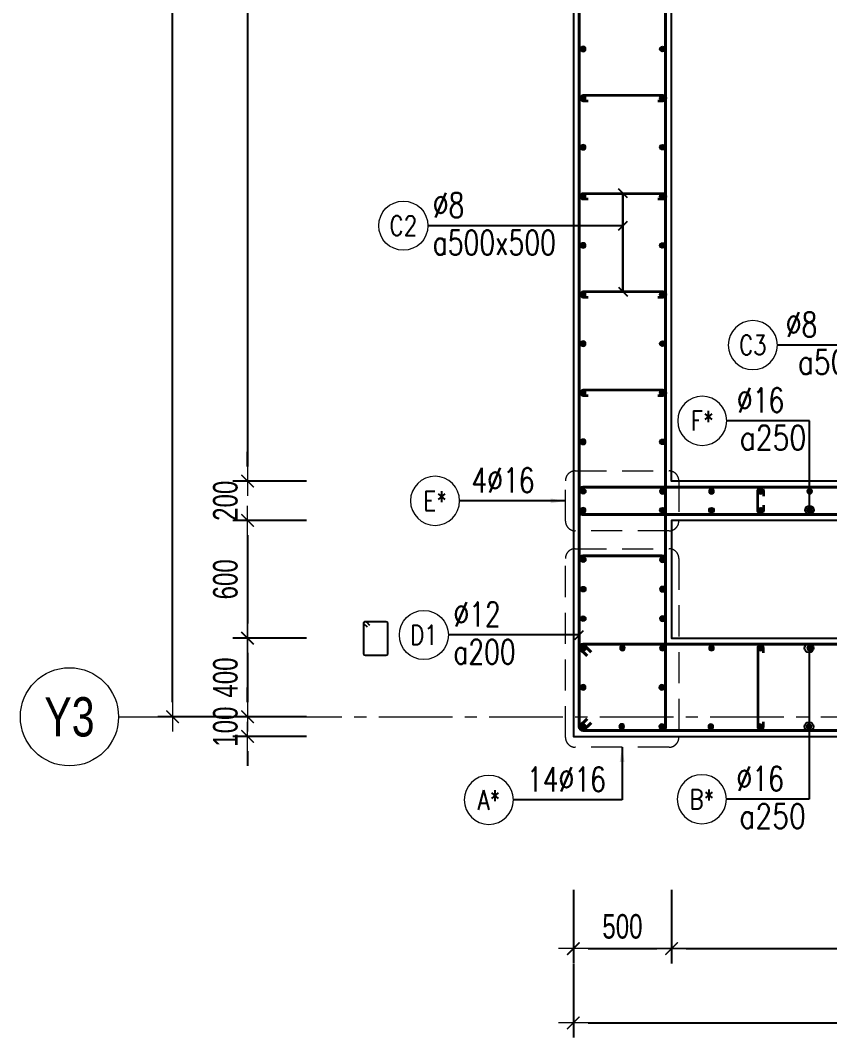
# Model space of a CAD drawing. Header units: millimetres. Extents: x 931337 to 1117500, y 19732 to 157199.
# Drawn here: x 945034 to 949154, y 75009 to 80188 of the extents above; entities that cross this region are included whole.
import ezdxf
from ezdxf.enums import TextEntityAlignment as Align

# ---------------------------------------------------------------- set-up
doc = ezdxf.new("R2010")
doc.units = ezdxf.units.MM
doc.header["$MEASUREMENT"] = 0
for name, pattern in [('HIDDEN2', [4.7625, 3.175, -1.5875]), ('HT_Dim Grid$0$CENTER2', [1.125, 0.75, -0.125, 0.125, -0.125]), ('HT_Grid$0$CENTER2', [1.125, 0.75, -0.125, 0.125, -0.125])]:
    doc.linetypes.add(name, pattern=pattern)
doc.layers.get('0').update_dxf_attribs({"lineweight": 20})
doc.layers.get('Defpoints').update_dxf_attribs({"color": 151, "lineweight": 9})
for name, color, linetype, lineweight in [('HT_Core wall _B3F-B1F$0$NDC_S_WALL', 6, 'Continuous', 25), ('HT_Dim Grid$0$NDC_S_AXIS', 5, 'HT_Dim Grid$0$CENTER2', 13), ('HT_Dim Grid$0$NDC_S_SYMBOL', 1, 'Continuous', 15), ('HT_Dim Grid$0$NDC_S_TEXT SYMBOL', 7, 'Continuous', 20), ('HT_Grid$0$NDC_S_AXIS', 5, 'HT_Grid$0$CENTER2', 13), ('KC-LEADER', 153, 'Continuous', 18), ('KC-THEP', 6, 'Continuous', 40), ('NDC_S_DIM', 1, 'Continuous', 15), ('NDC_S_HIDDEN', 8, 'HIDDEN2', 13), ('NDC_S_LEADER', 1, 'Continuous', 15), ('NDC_S_REBAR', 4, 'Continuous', 35), ('NDC_S_STIRRUP', 4, 'Continuous', 40), ('NDC_S_VN TEXT', 7, 'Continuous', 20)]:
    doc.layers.add(name, color=color, linetype=linetype, lineweight=lineweight)
doc.layers.add('Ligature', color=1, linetype='Continuous')
doc.styles.add('HT_Dim Grid$0$NDC_ANNO', font='', dxfattribs={"width": 0.8})
doc.styles.add('NDC_DIM', font='', dxfattribs={"width": 0.75})
doc.styles.add('NDC_EN TXT', font='romans.shx', dxfattribs={"width": 0.8})
doc.styles.get('HT_Dim Grid$0$NDC_ANNO').set_extended_font_data('Dotum')
doc.styles.get('NDC_DIM').set_extended_font_data('Dotum')
doc.dimstyles.new('NDC_dim_30', dxfattribs={"dimscale": 30, "dimtxt": 2.5, "dimasz": 1.5, "dimexe": 1.5, "dimexo": 2.5, "dimgap": 1, "dimtad": 1, "dimdec": 0, "dimzin": 0, "dimdsep": 46, "dimtxsty": 'NDC_DIM', "dimblk": 'DIMMARK', "dimcen": 0.09, "dimdle": 1.2, "dimclrd": 1, "dimclre": 1, "dimclrt": 3, "dimadec": 0, "dimazin": 0, "dimtfac": 1, "dimtdec": 0, "dimtix": 1, "dimtofl": 0, "dimtmove": 0, "dimatfit": 3, "dimfxl": 6, "dimfxlon": 1, "dimtolj": 1, "dimtzin": 0, "dimarcsym": 0})
doc.dimstyles.new('NDC_dim_50', dxfattribs={"dimscale": 50, "dimtxt": 2.5, "dimasz": 1.5, "dimexe": 1.5, "dimexo": 2.5, "dimgap": 1, "dimtad": 1, "dimdec": 0, "dimzin": 0, "dimdsep": 46, "dimtxsty": 'NDC_DIM', "dimblk": 'DIMMARK', "dimcen": 0.09, "dimdle": 1.2, "dimclrd": 1, "dimclre": 1, "dimclrt": 3, "dimadec": 0, "dimazin": 0, "dimtfac": 1, "dimtdec": 0, "dimtix": 1, "dimtofl": 0, "dimtmove": 0, "dimatfit": 3, "dimfxl": 6, "dimfxlon": 1, "dimtolj": 1, "dimtzin": 0, "dimarcsym": 0})

# ---------------------------------------------------------------- blocks, each defined once
blk = doc.blocks.new('THEP')
at = {"layer": 'KC-LEADER', "color": 6}
blk.add_circle((0, 0), 14, dxfattribs=at)
at = {"layer": 'KC-THEP'}
for p, q in [((-14, 0), (14, 0)), ((9.9, 9.9), (-9.9, -9.9)), ((-9.9, 9.9), (9.9, -9.9)), ((0, 14), (0, -14))]:
    blk.add_line(p, q, dxfattribs=at)
blk = doc.blocks.new('DIMMARK')
at = {"layer": 'NDC_S_DIM', "color": 1}
blk.add_line((-1.5, 0), (1, 0), dxfattribs=at)
at = {"layer": 'NDC_S_DIM', "color": 2, "const_width": 0.1}
blk.add_lwpolyline([(-0.424, -0.424), (0.424, 0.424)], dxfattribs=at)
blk = doc.blocks.new('*U9')
blk.add_circle((2.5, 0), 2.5)
at = {"layer": 'NDC_S_VN TEXT', "color": 3, "style": 'NDC_EN TXT', "width": 0.75}
blk.add_attdef('DK2', text='', height=2.5, dxfattribs=at).set_placement((-0.85, 0.85), align=Align.RIGHT)
at = {"layer": 'NDC_S_VN TEXT', "color": 7, "style": 'NDC_EN TXT', "width": 0.8}
blk.add_attdef('SH3', text='', height=2, dxfattribs=at).set_placement((2.5, 0), align=Align.MIDDLE)
blk = doc.blocks.new('*U11')
blk.add_circle((-2.5, 0), 2.5)
at = {"layer": 'NDC_S_VN TEXT', "color": 3, "style": 'NDC_EN TXT', "width": 0.75}
for tag, p in [('DK1', (0.5, 0.85)), ('KC1', (0.5, -2.97))]:
    blk.add_attdef(tag, p, '', height=2.5, dxfattribs=at)
at = {"layer": 'NDC_S_VN TEXT', "color": 7, "style": 'NDC_EN TXT', "width": 0.8}
blk.add_attdef('SH2', text='', height=2, dxfattribs=at).set_placement((-2.5, 0), align=Align.MIDDLE)
blk = doc.blocks.new('*U10')
blk.add_circle((2.5, 0), 2.5)
at = {"layer": 'NDC_S_VN TEXT', "color": 3, "style": 'NDC_EN TXT'}
for tag, width, p in [('DK2', 0.75, (-0.85, 0.85)), ('KC2', 0.8, (-0.85, -2.97))]:
    blk.add_attdef(tag, text='', height=2.5, dxfattribs=dict(at, width=width)).set_placement(p, align=Align.RIGHT)
at = {"layer": 'NDC_S_VN TEXT', "color": 7, "style": 'NDC_EN TXT', "width": 0.8}
blk.add_attdef('SH3', text='', height=2, dxfattribs=at).set_placement((2.5, 0), align=Align.MIDDLE)
blk = doc.blocks.new('*U12')
blk.add_circle((-2.5, 0), 2.5)
at = {"layer": 'NDC_S_VN TEXT', "color": 3, "style": 'NDC_EN TXT', "width": 0.75}
for tag, p in [('DK1', (0.5, 0.85)), ('KC1', (0.5, -2.97))]:
    blk.add_attdef(tag, p, '', height=2.5, dxfattribs=at)
at = {"layer": 'NDC_S_VN TEXT', "color": 7, "style": 'NDC_EN TXT', "width": 0.8}
blk.add_attdef('SH2', text='', height=2, dxfattribs=at).set_placement((-2.5, 0), align=Align.MIDDLE)
blk = doc.blocks.new('*D643')
at = {"layer": 'Defpoints', "color": 0, "transparency": 16777216}
for p in [(945808.6, 85642.3), (947849.2, 85642.3), (947849.2, 76642.3)]:
    blk.add_point(p, dxfattribs=at)
at = {"layer": 'NDC_S_DIM', "color": 1, "lineweight": -2, "transparency": 16777216}
for p, q in [((946108.6, 85642.3), (945733.6, 85642.3)), ((945808.6, 76717.3), (945808.6, 85567.3)), ((946108.6, 76642.3), (945733.6, 76642.3))]:
    blk.add_line(p, q, dxfattribs=at)
at = {"layer": 'NDC_S_DIM', "color": 1, "lineweight": -2, "transparency": 16777216, "xscale": 75, "yscale": 75, "zscale": 75}
for p, rotation in [((945808.6, 85642.3), 90), ((945808.6, 76642.3), 270)]:
    blk.add_blockref('DIMMARK', p, dxfattribs=dict(at, rotation=rotation))
at = {"layer": 'NDC_S_DIM', "color": 3, "transparency": 16777216, "insert": (945696.1, 81142.3), "char_height": 125, "attachment_point": 5, "rotation": 90, "style": 'NDC_DIM'}
blk.add_mtext('\\A1;9000', dxfattribs=at)
blk = doc.blocks.new('*D644')
at = {"layer": 'Defpoints', "color": 0, "transparency": 16777216}
for p in [(948349.2, 77124), (947849.2, 76624), (948349.2, 75462)]:
    blk.add_point(p, dxfattribs=at)
at = {"layer": 'NDC_S_DIM', "color": 1, "lineweight": -2, "transparency": 16777216}
for p, q in [((947849.2, 75762), (947849.2, 75387)), ((948349.2, 75762), (948349.2, 75387)), ((947924.2, 75462), (948274.2, 75462))]:
    blk.add_line(p, q, dxfattribs=at)
at = {"layer": 'NDC_S_DIM', "color": 1, "lineweight": -2, "transparency": 16777216, "xscale": 75, "yscale": 75, "zscale": 75, "rotation": 180}
blk.add_blockref('DIMMARK', (947849.2, 75462), dxfattribs=at)
at = {"layer": 'NDC_S_DIM', "color": 1, "lineweight": -2, "transparency": 16777216, "xscale": 75, "yscale": 75, "zscale": 75}
blk.add_blockref('DIMMARK', (948349.2, 75462), dxfattribs=at)
at = {"layer": 'NDC_S_DIM', "color": 3, "transparency": 16777216, "insert": (948099.2, 75574.6), "char_height": 125, "attachment_point": 5, "style": 'NDC_DIM'}
blk.add_mtext('\\A1;500', dxfattribs=at)
blk = doc.blocks.new('*D645')
at = {"layer": 'Defpoints', "color": 0, "transparency": 16777216}
for p in [(948349.2, 77124), (951049.2, 77124), (951049.2, 75462)]:
    blk.add_point(p, dxfattribs=at)
at = {"layer": 'NDC_S_DIM', "color": 1, "lineweight": -2, "transparency": 16777216}
for p, q in [((948349.2, 75762), (948349.2, 75387)), ((951049.2, 75762), (951049.2, 75387)), ((948424.2, 75462), (950974.2, 75462))]:
    blk.add_line(p, q, dxfattribs=at)
at = {"layer": 'NDC_S_DIM', "color": 1, "lineweight": -2, "transparency": 16777216, "xscale": 75, "yscale": 75, "zscale": 75, "rotation": 180}
blk.add_blockref('DIMMARK', (948349.2, 75462), dxfattribs=at)
at = {"layer": 'NDC_S_DIM', "color": 1, "lineweight": -2, "transparency": 16777216, "xscale": 75, "yscale": 75, "zscale": 75}
blk.add_blockref('DIMMARK', (951049.2, 75462), dxfattribs=at)
at = {"layer": 'NDC_S_DIM', "color": 3, "transparency": 16777216, "insert": (949699.2, 75574.6), "char_height": 125, "attachment_point": 5, "style": 'NDC_DIM'}
blk.add_mtext('\\A1;2700', dxfattribs=at)
blk = doc.blocks.new('*D654')
at = {"layer": 'Defpoints', "color": 0, "transparency": 16777216}
for p in [(947849.2, 76624), (956649.2, 76642.3), (956649.2, 75083.7)]:
    blk.add_point(p, dxfattribs=at)
at = {"layer": 'NDC_S_DIM', "color": 1, "lineweight": -2, "transparency": 16777216}
for p, q in [((947849.2, 75383.7), (947849.2, 75008.7)), ((956649.2, 75383.7), (956649.2, 75008.7)), ((947924.2, 75083.7), (956574.2, 75083.7))]:
    blk.add_line(p, q, dxfattribs=at)
at = {"layer": 'NDC_S_DIM', "color": 1, "lineweight": -2, "transparency": 16777216, "xscale": 75, "yscale": 75, "zscale": 75, "rotation": 180}
blk.add_blockref('DIMMARK', (947849.2, 75083.7), dxfattribs=at)
at = {"layer": 'NDC_S_DIM', "color": 1, "lineweight": -2, "transparency": 16777216, "xscale": 75, "yscale": 75, "zscale": 75}
blk.add_blockref('DIMMARK', (956649.2, 75083.7), dxfattribs=at)
at = {"layer": 'NDC_S_DIM', "color": 3, "transparency": 16777216, "insert": (952249.2, 75196.3), "char_height": 125, "attachment_point": 5, "style": 'NDC_DIM'}
blk.add_mtext('\\A1;8800', dxfattribs=at)
blk = doc.blocks.new('*U93')
at = {"layer": 'HT_Dim Grid$0$NDC_S_SYMBOL'}
blk.add_line((5, 0), (9, 0), dxfattribs=at)
blk.add_circle((0, 0), 5, dxfattribs=at)
at = {"layer": 'HT_Dim Grid$0$NDC_S_TEXT SYMBOL', "color": 7, "style": 'HT_Dim Grid$0$NDC_ANNO', "width": 0.8}
blk.add_attdef('GRID', text='', height=4, rotation=270, dxfattribs=at).set_placement((0, 0), align=Align.MIDDLE)
blk = doc.blocks.new('*D617')
at = {"layer": 'Defpoints', "color": 0, "ltscale": 200, "transparency": 16777216}
for p in [(948349.2, 83242.3), (946190.5, 77842.3), (948349.2, 77842.3)]:
    blk.add_point(p, dxfattribs=at)
at = {"layer": 'NDC_S_DIM', "color": 1, "lineweight": -2, "ltscale": 200, "transparency": 16777216}
for p, q in [((946490.5, 83242.3), (946115.5, 83242.3)), ((946190.5, 83167.3), (946190.5, 77917.3)), ((946490.5, 77842.3), (946115.5, 77842.3))]:
    blk.add_line(p, q, dxfattribs=at)
at = {"layer": 'NDC_S_DIM', "color": 1, "lineweight": -2, "ltscale": 200, "transparency": 16777216, "xscale": 75, "yscale": 75, "zscale": 75}
for p, rotation in [((946190.5, 83242.3), 90), ((946190.5, 77842.3), 270)]:
    blk.add_blockref('DIMMARK', p, dxfattribs=dict(at, rotation=rotation))
at = {"layer": 'NDC_S_DIM', "color": 3, "ltscale": 200, "transparency": 16777216, "insert": (946078, 80542.3), "char_height": 125, "attachment_point": 5, "rotation": 90, "style": 'NDC_DIM'}
blk.add_mtext('\\A1;5400', dxfattribs=at)
blk = doc.blocks.new('*D618')
at = {"layer": 'Defpoints', "color": 0, "ltscale": 200, "transparency": 16777216}
for p in [(948349.2, 77842.3), (946190.5, 77642.3), (948349.2, 77642.3)]:
    blk.add_point(p, dxfattribs=at)
at = {"layer": 'NDC_S_DIM', "color": 1, "lineweight": -2, "ltscale": 200, "transparency": 16777216}
for p, q in [((946190.5, 77917.3), (946190.5, 77992.3)), ((946490.5, 77842.3), (946115.5, 77842.3)), ((946490.5, 77642.3), (946115.5, 77642.3)), ((946190.5, 77567.3), (946190.5, 77492.3))]:
    blk.add_line(p, q, dxfattribs=at)
at = {"layer": 'NDC_S_DIM', "color": 1, "lineweight": -2, "ltscale": 200, "transparency": 16777216, "xscale": 75, "yscale": 75, "zscale": 75}
for p, rotation in [((946190.5, 77842.3), 270), ((946190.5, 77642.3), 90)]:
    blk.add_blockref('DIMMARK', p, dxfattribs=dict(at, rotation=rotation))
at = {"layer": 'NDC_S_DIM', "color": 3, "ltscale": 200, "transparency": 16777216, "insert": (946078, 77742.3), "char_height": 125, "attachment_point": 5, "rotation": 90, "style": 'NDC_DIM'}
blk.add_mtext('\\A1;200', dxfattribs=at)
blk = doc.blocks.new('*D619')
at = {"layer": 'Defpoints', "color": 0, "ltscale": 200, "transparency": 16777216}
for p in [(948349.2, 77642.3), (946190.5, 77042.3), (948349.2, 77042.3)]:
    blk.add_point(p, dxfattribs=at)
at = {"layer": 'NDC_S_DIM', "color": 1, "lineweight": -2, "ltscale": 200, "transparency": 16777216}
for p, q in [((946490.5, 77642.3), (946115.5, 77642.3)), ((946190.5, 77567.3), (946190.5, 77117.3)), ((946490.5, 77042.3), (946115.5, 77042.3))]:
    blk.add_line(p, q, dxfattribs=at)
at = {"layer": 'NDC_S_DIM', "color": 1, "lineweight": -2, "ltscale": 200, "transparency": 16777216, "xscale": 75, "yscale": 75, "zscale": 75}
for p, rotation in [((946190.5, 77642.3), 90), ((946190.5, 77042.3), 270)]:
    blk.add_blockref('DIMMARK', p, dxfattribs=dict(at, rotation=rotation))
at = {"layer": 'NDC_S_DIM', "color": 3, "ltscale": 200, "transparency": 16777216, "insert": (946078, 77342.3), "char_height": 125, "attachment_point": 5, "rotation": 90, "style": 'NDC_DIM'}
blk.add_mtext('\\A1;600', dxfattribs=at)
blk = doc.blocks.new('*D620')
at = {"layer": 'Defpoints', "color": 0, "ltscale": 200, "transparency": 16777216}
for p in [(948349.2, 77042.3), (946190.5, 76642.3), (948349.2, 76642.3)]:
    blk.add_point(p, dxfattribs=at)
at = {"layer": 'NDC_S_DIM', "color": 1, "lineweight": -2, "ltscale": 200, "transparency": 16777216}
for p, q in [((946490.5, 77042.3), (946115.5, 77042.3)), ((946190.5, 76967.3), (946190.5, 76717.3)), ((946490.5, 76642.3), (946115.5, 76642.3))]:
    blk.add_line(p, q, dxfattribs=at)
at = {"layer": 'NDC_S_DIM', "color": 1, "lineweight": -2, "ltscale": 200, "transparency": 16777216, "xscale": 75, "yscale": 75, "zscale": 75}
for p, rotation in [((946190.5, 77042.3), 90), ((946190.5, 76642.3), 270)]:
    blk.add_blockref('DIMMARK', p, dxfattribs=dict(at, rotation=rotation))
at = {"layer": 'NDC_S_DIM', "color": 3, "ltscale": 200, "transparency": 16777216, "insert": (946078, 76842.3), "char_height": 125, "attachment_point": 5, "rotation": 90, "style": 'NDC_DIM'}
blk.add_mtext('\\A1;400', dxfattribs=at)
blk = doc.blocks.new('*D621')
at = {"layer": 'Defpoints', "color": 0, "ltscale": 200, "transparency": 16777216}
for p in [(948349.2, 76642.3), (946190.5, 76542.3), (948349.2, 76542.3)]:
    blk.add_point(p, dxfattribs=at)
at = {"layer": 'NDC_S_DIM', "color": 1, "lineweight": -2, "ltscale": 200, "transparency": 16777216}
for p, q in [((946190.5, 76717.3), (946190.5, 76792.3)), ((946490.5, 76642.3), (946115.5, 76642.3)), ((946490.5, 76542.3), (946115.5, 76542.3)), ((946190.5, 76467.3), (946190.5, 76392.3))]:
    blk.add_line(p, q, dxfattribs=at)
at = {"layer": 'NDC_S_DIM', "color": 1, "lineweight": -2, "ltscale": 200, "transparency": 16777216, "xscale": 75, "yscale": 75, "zscale": 75}
for p, rotation in [((946190.5, 76642.3), 270), ((946190.5, 76542.3), 90)]:
    blk.add_blockref('DIMMARK', p, dxfattribs=dict(at, rotation=rotation))
at = {"layer": 'NDC_S_DIM', "color": 3, "ltscale": 200, "transparency": 16777216, "insert": (946078, 76592.3), "char_height": 125, "attachment_point": 5, "rotation": 90, "style": 'NDC_DIM'}
blk.add_mtext('\\A1;100', dxfattribs=at)

msp = doc.modelspace()

# ---------------------------------------------------------------- linework, layer by layer
at = {"layer": 'HT_Core wall _B3F-B1F$0$NDC_S_WALL'}
msp.add_lwpolyline([(951349.189, 76542.293), (951349.189, 78492.293), (951049.189, 78492.293), (951049.189, 77842.293), (948349.189, 77842.293), (948349.189, 83242.293), (951049.189, 83242.293), (951049.189, 82592.293), (951349.189, 82592.293), (951349.189, 83242.293), (952549.189, 83242.293), (952549.189, 85742.293), (950049.189, 85742.293), (950049.189, 85242.293), (952249.189, 85242.293), (952249.189, 83542.293), (948349.189, 83542.293), (948349.189, 85242.293), (949249.189, 85242.293), (949249.189, 85742.293), (947849.189, 85742.293), (947849.189, 76542.293)], close=True, dxfattribs=at)
msp.add_lwpolyline([(951049.189, 77642.293), (948349.189, 77642.293), (948349.189, 77042.293), (951049.189, 77042.293), (951049.189, 77642.293)], dxfattribs=at)
at = {"layer": 'HT_Grid$0$NDC_S_AXIS', "ltscale": 500}
msp.add_line((945733.645, 76642.293), (961980.099, 76642.293), dxfattribs=at)
at = {"layer": 'Ligature'}
msp.add_lwpolyline([(946800.328, 77097.96), (946784.362, 77113.926, -0.66817864), (946790.135, 77127.864), (946894.764, 77127.864, -0.41421356), (946902.929, 77119.699), (946902.929, 76962.591, -0.41421356), (946894.764, 76954.426), (946790.135, 76954.426, -0.41421356), (946781.971, 76962.591), (946781.971, 77119.699, -0.66817864), (946795.909, 77125.472), (946811.875, 77109.506)], format="xyb", dxfattribs=at)
at = {"layer": 'NDC_S_HIDDEN', "ltscale": 50}
for points in [[(947858.894, 77894.275), (948336.389, 77894.275, -0.41421356), (948386.389, 77844.275), (948386.389, 77639.267, -0.41421356), (948336.389, 77589.267), (947858.894, 77589.267, -0.41421356), (947808.894, 77639.267), (947808.894, 77844.275, -0.41421356)], [(947858.894, 77498.229), (948336.389, 77498.229, -0.41421356), (948386.389, 77448.229), (948386.389, 76537.572, -0.41421356), (948336.389, 76487.572), (947858.894, 76487.572, -0.41421356), (947808.894, 76537.572), (947808.894, 77448.229, -0.41421356)]]:
    msp.add_lwpolyline(points, format="xyb", close=True, dxfattribs=at)
at = {"layer": 'NDC_S_REBAR'}
for points in [[(947924.189, 79777.293), (947899.189, 79777.293, -1), (947899.189, 79807.293), (948304.658, 79807.293, -1), (948304.658, 79777.293), (948279.658, 79777.293)], [(947924.189, 79277.293), (947899.189, 79277.293, -1), (947899.189, 79307.293), (948304.658, 79307.293, -1), (948304.658, 79277.293), (948279.658, 79277.293)], [(947924.189, 78777.293), (947899.189, 78777.293, -1), (947899.189, 78807.293), (948304.658, 78807.293, -1), (948304.658, 78777.293), (948279.658, 78777.293)], [(947924.189, 78277.293), (947899.189, 78277.293, -1), (947899.189, 78307.293), (948304.658, 78307.293, -1), (948304.658, 78277.293), (948279.658, 78277.293)], [(948817.701, 77719.141), (948817.701, 77694.141, -1), (948787.701, 77694.141), (948787.701, 77790.445, -1), (948817.701, 77790.445), (948817.701, 77765.445)], [(948817.701, 76967.293), (948817.701, 76992.293, 1), (948787.701, 76992.293), (948787.701, 76592.293, 1), (948817.701, 76592.293), (948817.701, 76617.293)]]:
    msp.add_lwpolyline(points, format="xyb", dxfattribs=at)
at = {"layer": 'NDC_S_STIRRUP'}
for points in [[(947919.189, 85652.293), (947879.189, 85692.293, -0.41421356), (947899.189, 85712.293), (948299.189, 85712.293, -0.41421356), (948319.189, 85692.293), (948319.189, 76592.293, -0.41421356), (948299.189, 76572.293), (947899.189, 76572.293, -0.41421356), (947879.189, 76592.293), (947879.189, 85692.293, -0.41421356), (947899.189, 85712.293), (947939.189, 85672.293)], [(951259.189, 77712.293), (951299.189, 77672.293, 0.41421356), (951319.189, 77692.293), (951319.189, 77792.293, 0.41421356), (951299.189, 77812.293), (947899.189, 77812.293, 0.41421356), (947879.189, 77792.293), (947879.189, 77692.293, 0.41435759), (947899.189, 77672.293), (951299.189, 77672.293, 0.41421356), (951319.189, 77692.293), (951279.189, 77732.293)], [(947919.189, 76632.293), (947879.189, 76592.293, 0.41421356), (947899.189, 76572.293), (948299.189, 76572.293, 0.41421356), (948319.189, 76592.293), (948319.189, 77442.11, 0.41421356), (948299.189, 77462.11), (947899.189, 77462.11, 0.41421356), (947879.189, 77442.11), (947879.189, 76592.293, 0.41421356), (947899.189, 76572.293), (947939.189, 76612.293)], [(947939.189, 76972.293), (947899.189, 77012.293, 0.41421356), (947879.189, 76992.293), (947879.189, 76592.293, 0.41421356), (947899.189, 76572.293), (951299.217, 76572.293, 0.41421356), (951319.217, 76592.293), (951319.217, 76992.293, 0.41421356), (951299.217, 77012.293), (947899.189, 77012.293, 0.41421356), (947879.189, 76992.293), (947919.189, 76952.293)]]:
    msp.add_lwpolyline(points, format="xyb", dxfattribs=at)

# ---------------------------------------------------------------- block references
at = {"layer": 'HT_Dim Grid$0$NDC_S_AXIS'}
ref = msp.add_blockref('*U93', (945283.645, 76642.293), dxfattribs=dict(at, xscale=50, yscale=50, zscale=150))
ref.add_attrib('GRID', 'Y3', dxfattribs={"layer": 'HT_Dim Grid$0$NDC_S_TEXT SYMBOL', "color": 7, "height": 200, "style": 'HT_Dim Grid$0$NDC_ANNO', "width": 0.8}).set_placement((945283.645, 76642.293), align=Align.MIDDLE)
at = {"layer": 'KC-THEP', "xscale": -1, "rotation": 170.331435563619}
for p in [(947899.189, 80042.293), (947899.189, 79792.293), (947899.189, 79542.293), (947899.189, 79292.293), (947899.189, 79042.293), (947899.189, 78792.293), (947899.189, 78542.293), (947899.189, 78292.293), (947899.189, 78042.293), (948302.701, 77790.445), (948552.701, 77790.445), (948802.701, 77790.445), (949052.701, 77790.445), (947899.189, 77694.141), (948302.701, 77442.293), (948302.701, 77292.293), (948302.701, 77142.293), (948099.081, 76992.91), (948302.701, 76992.293), (948552.701, 76992.293), (948802.701, 76992.293), (949052.701, 76992.293), (947899.189, 76792.293), (948299.189, 76792.293), (947899.189, 76592.293), (948095.569, 76592.91), (948299.189, 76592.293), (948549.189, 76592.293), (948799.189, 76592.293), (949049.189, 76592.293)]:
    msp.add_blockref('THEP', p, dxfattribs=at)
at = {"layer": 'KC-THEP'}
for p, rotation in [((948302.701, 80042.293), 9.668564436380926), ((948302.701, 79792.293), 9.668564436380926), ((948302.701, 79542.293), 9.668564436380926), ((948302.701, 79292.293), 9.668564436380926), ((948302.701, 79042.293), 9.668564436380926), ((948302.701, 78792.293), 9.668564436380926), ((948302.701, 78542.293), 9.668564436380926), ((948302.701, 78292.293), 9.668564436380926), ((948302.701, 78042.293), 9.668564436380926), ((947899.189, 77790.445), 9.668564436380946), ((948302.701, 77694.141), 9.668564436380946), ((948552.701, 77694.141), 9.668564436380946), ((948802.701, 77694.141), 9.668564436380946), ((949052.701, 77694.141), 9.668564436380946), ((947899.189, 77442.293), 9.668564436380946), ((947899.189, 77292.293), 9.668564436380946), ((947899.189, 77142.293), 9.668564436380946), ((947899.189, 76992.293), 9.668564436380946)]:
    msp.add_blockref('THEP', p, dxfattribs=dict(at, rotation=rotation))
at = {"layer": 'NDC_S_VN TEXT', "xscale": 50, "yscale": 50, "zscale": 50}
for name, p, values in [('*U12', (947108.61, 79142.931), {'SH2': 'C2', 'DK1': '%%c8', 'KC1': 'a500x500'}), ('*U11', (947213.252, 77058.961), {'SH2': 'D1', 'DK1': '%%C12', 'KC1': 'a200'})]:
    msp.add_blockref(name, p, dxfattribs=at).add_auto_attribs(values)
at = {"layer": 'NDC_S_VN TEXT'}
ref = msp.add_blockref('*U10', (948888.239, 78535.068), dxfattribs=dict(at, xscale=-50, yscale=50, zscale=50))
ref.add_attrib('SH3', 'C3', dxfattribs={"color": 7, "height": 100, "style": 'NDC_EN TXT', "width": 0.8}).set_placement((948763.239, 78535.068), align=Align.MIDDLE)
ref.add_attrib('DK2', '%%c8', dxfattribs={"color": 3, "height": 125, "style": 'NDC_EN TXT', "width": 0.75}).set_placement((949091.454, 78577.343), align=Align.RIGHT)
ref.add_attrib('KC2', 'a500X500', dxfattribs={"color": 3, "height": 125, "style": 'NDC_EN TXT', "width": 0.8}).set_placement((949673.596, 78386.44), align=Align.RIGHT)
ref = msp.add_blockref('*U10', (948630.563, 78149.533), dxfattribs=dict(at, xscale=-50, yscale=50, zscale=50))
ref.add_attrib('SH3', 'F*', dxfattribs={"color": 7, "height": 100, "style": 'NDC_EN TXT', "width": 0.8}).set_placement((948505.563, 78149.533), align=Align.MIDDLE)
ref.add_attrib('DK2', '%%c16', dxfattribs={"color": 3, "height": 125, "style": 'NDC_EN TXT', "width": 0.75}).set_placement((948923.063, 78191.808), align=Align.RIGHT)
ref.add_attrib('KC2', 'a250', dxfattribs={"color": 3, "height": 125, "style": 'NDC_EN TXT', "width": 0.8}).set_placement((949034.968, 78000.906), align=Align.RIGHT)
ref = msp.add_blockref('*U9', (947270.061, 77741.952), dxfattribs=dict(at, xscale=-50, yscale=50, zscale=50))
ref.add_attrib('SH3', 'E*', dxfattribs={"color": 7, "height": 100, "style": 'NDC_EN TXT', "width": 0.8}).set_placement((947145.061, 77741.952), align=Align.MIDDLE)
ref.add_attrib('DK2', '4%%C16', dxfattribs={"color": 3, "height": 125, "style": 'NDC_EN TXT', "width": 0.75}).set_placement((947651.847, 77784.227), align=Align.RIGHT)
ref = msp.add_blockref('*U9', (947543.878, 76219.253), dxfattribs=dict(at, xscale=-50, yscale=50, zscale=50))
ref.add_attrib('SH3', 'A*', dxfattribs={"color": 7, "height": 100, "style": 'NDC_EN TXT', "width": 0.8}).set_placement((947418.878, 76219.253), align=Align.MIDDLE)
ref.add_attrib('DK2', '14%%C16', dxfattribs={"color": 3, "height": 125, "style": 'NDC_EN TXT', "width": 0.75}).set_placement((948014.949, 76261.528), align=Align.RIGHT)
ref = msp.add_blockref('*U10', (948628.578, 76222.581), dxfattribs=dict(at, xscale=-50, yscale=50, zscale=50))
ref.add_attrib('SH3', 'B*', dxfattribs={"color": 7, "height": 100, "style": 'NDC_EN TXT', "width": 0.8}).set_placement((948503.578, 76222.581), align=Align.MIDDLE)
ref.add_attrib('DK2', '%%C16', dxfattribs={"color": 3, "height": 125, "style": 'NDC_EN TXT', "width": 0.75}).set_placement((948921.078, 76264.856), align=Align.RIGHT)
ref.add_attrib('KC2', 'a250', dxfattribs={"color": 3, "height": 125, "style": 'NDC_EN TXT', "width": 0.8}).set_placement((949032.982, 76073.953), align=Align.RIGHT)

# ---------------------------------------------------------------- dimensions: what is measured, and where the dimension line sits
at = {"layer": 'NDC_S_DIM'}
dim = msp.add_linear_dim(base=(945808.645, 85642.293), p1=(947849.189, 76642.293), p2=(947849.189, 85642.293), angle=90, dimstyle='NDC_dim_50', dxfattribs=at)
dim.commit()
dim.dimension.update_dxf_attribs({"geometry": '*D643', "text_midpoint": (945696.06, 81142.293)})
at = {"layer": 'NDC_S_DIM', "ltscale": 200}
for base, p1, p2, picture, middle in [((946190.537, 77842.293), (948349.189, 83242.293), (948349.189, 77842.293), '*D617', (946077.952, 80542.293)), ((946190.537, 77642.293), (948349.189, 77842.293), (948349.189, 77642.293), '*D618', (946077.952, 77742.293)), ((946190.537, 77042.293), (948349.189, 77642.293), (948349.189, 77042.293), '*D619', (946077.952, 77342.293)), ((946190.537, 76642.293), (948349.189, 77042.293), (948349.189, 76642.293), '*D620', (946077.952, 76842.293)), ((946190.537, 76542.293), (948349.189, 76642.293), (948349.189, 76542.293), '*D621', (946077.952, 76592.293))]:
    dim = msp.add_linear_dim(base=base, p1=p1, p2=p2, angle=90, dimstyle='NDC_dim_50', override={"dimtmove": 1}, dxfattribs=at)
    dim.commit()
    dim.dimension.update_dxf_attribs({"geometry": picture, "text_midpoint": middle})
at = {"layer": 'NDC_S_DIM'}
for base, p2, picture, middle in [((948349.189, 75461.994), (948349.189, 77123.988), '*D644', (948099.189, 75574.579)), ((956649.189, 75083.722), (956649.189, 76642.293), '*D654', (952249.189, 75196.307))]:
    dim = msp.add_linear_dim(base=base, p1=(947849.189, 76623.988), p2=p2, dimstyle='NDC_dim_50', dxfattribs=at)
    dim.commit()
    dim.dimension.update_dxf_attribs({"geometry": picture, "text_midpoint": middle})
dim = msp.add_linear_dim(base=(951049.189, 75461.994), p1=(948349.189, 77123.988), p2=(951049.189, 77123.988), dimstyle='NDC_dim_50', override={"dimtmove": 1}, dxfattribs=at)
dim.commit()
dim.dimension.update_dxf_attribs({"geometry": '*D645', "text_midpoint": (949699.189, 75574.579)})

# ---------------------------------------------------------------- leaders
at = {"layer": 'NDC_S_LEADER'}
for points, dimstyle, override in [([(948101.924, 79307.293), (948101.924, 78807.293)], 'NDC_dim_30', {"dimtad": 0, "dimldrblk": 'Oblique'}), ([(948101.924, 78807.293), (948101.924, 79307.293)], 'NDC_dim_30', {"dimtad": 0, "dimldrblk": 'Oblique'}), ([(948101.924, 79142.93), (947108.61, 79142.93)], 'NDC_dim_30', {"dimtad": 0, "dimldrblk": 'Oblique'}), ([(949701.136, 77742.293), (949701.136, 78535.067), (948888.239, 78535.067)], 'NDC_dim_30', {"dimgap": 1, "dimtad": 0}), ([(949051.721, 77694.798), (949051.175, 78149.352), (948630.563, 78149.352)], 'NDC_dim_30', {"dimgap": 1, "dimtad": 0, "dimldrblk": 'Origin'}), ([(947808.894, 77741.771), (947270.061, 77741.771)], 'NDC_dim_50', {"dimgap": 1, "dimtad": 0}), ([(947879.189, 77058.961), (947211.177, 77058.961)], 'NDC_dim_30', {"dimtad": 0, "dimldrblk": 'Oblique'}), ([(949049.189, 76992.293), (949049.189, 76222.4), (948628.578, 76222.4)], 'NDC_dim_30', {"dimgap": 1, "dimtad": 0, "dimldrblk": 'Origin'}), ([(949049.189, 76592.293), (949049.189, 76222.4), (948628.578, 76222.4)], 'NDC_dim_30', {"dimgap": 1, "dimtad": 0, "dimldrblk": 'Origin'}), ([(948097.641, 76487.572), (948097.641, 76219.072), (947543.878, 76219.072)], 'NDC_dim_50', {"dimgap": 1, "dimtad": 0})]:
    msp.add_leader(points, dimstyle=dimstyle, override=override, dxfattribs=at)

doc.saveas('drawing.dxf')
